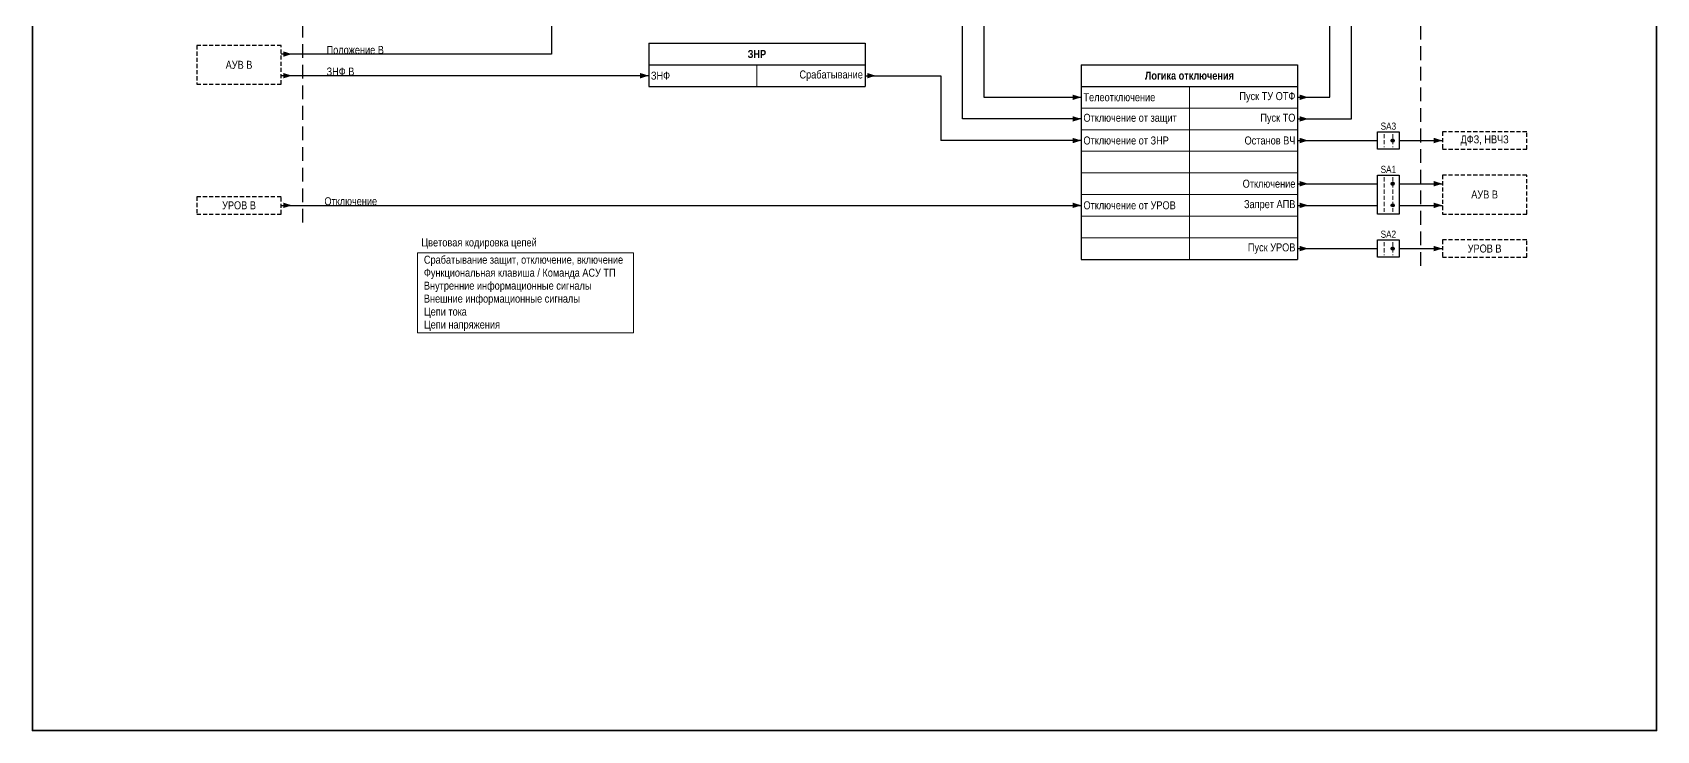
# Model space of a CAD drawing. Header units: millimetres. Extents: x -14593 to 14732, y -17400 to 5232.
# Drawn here: x 5015 to 5766, y -1128 to -805 of the extents above; entities that cross this region are included whole.
import ezdxf
from ezdxf.enums import TextEntityAlignment as Align

# ---------------------------------------------------------------- set-up
doc = ezdxf.new("R2010")
doc.units = ezdxf.units.MM
doc.linetypes.add('штриховая2', pattern=[9.525, 6.35, -3.175])
for name, color, linetype, lineweight in [('Основная', 7, 'Continuous', 30), ('Отключение_включение', 1, 'Continuous', 30), ('Тонкая', 7, 'Continuous', 18), ('Цепи внешние', 84, 'Continuous', 30), ('Цепи внутренние', 5, 'Continuous', 30), ('Цепи ТН', 200, 'Continuous', 30), ('Цепи ТТ', 23, 'Continuous', 30), ('Цепь - ФК и АСУ', 132, 'Continuous', 30), ('Штриховая', 7, 'штриховая2', 20)]:
    doc.layers.add(name, color=color, linetype=linetype, lineweight=lineweight)
doc.layers.add('Рамка', color=8, linetype='Continuous', lineweight=35, plot=False)
doc.styles.add('Narrow', font='ARIALN.TTF')
doc.styles.add('Табл дан', font='ARIALN.TTF')
doc.styles.add('Табл загол', font='ARIALNB.TTF')

# ---------------------------------------------------------------- blocks, each defined once
blk = doc.blocks.new('*T255')
at = {"layer": 'Основная', "color": 0, "linetype": 'ByBlock', "lineweight": -2, "transparency": 16777216}
for p, q in [((0, 0), (100, 0)), ((0, 0), (0, -10)), ((100, 0), (100, -10))]:
    blk.add_line(p, q, dxfattribs=at)
at = {"layer": 'Основная', "color": 0, "linetype": 'ByBlock', "lineweight": 30, "transparency": 16777216}
for p, q in [((0, -10), (100, -10)), ((0, -10), (0, -20)), ((100, -10), (100, -20)), ((0, -20), (100, -20))]:
    blk.add_line(p, q, dxfattribs=at)
at = {"layer": 'Основная', "color": 0, "linetype": 'ByBlock', "lineweight": 18, "transparency": 16777216}
blk.add_line((50, -10), (50, -20), dxfattribs=at)
at = {"layer": 'Основная', "color": 0, "transparency": 16777216, "char_height": 3.7}
for s, insert, width, attachment_point, style in [('{\\C256;ЗНР}', (50, -5), 97, 5, 'Табл загол'), ('ЗНФ', (1, -15), 48, 4, 'Табл дан'), ('Срабатывание', (99, -15), 48, 6, 'Табл дан')]:
    blk.add_mtext(s, dxfattribs=dict(at, insert=insert, width=width, attachment_point=attachment_point, style=style))
blk = doc.blocks.new('*T260')
at = {"layer": 'Основная', "color": 0, "linetype": 'ByBlock', "lineweight": -2, "transparency": 16777216}
for p, q in [((0, 0), (100, 0)), ((0, 0), (0, -10)), ((100, 0), (100, -10))]:
    blk.add_line(p, q, dxfattribs=at)
at = {"layer": 'Основная', "color": 0, "linetype": 'ByBlock', "lineweight": 30, "transparency": 16777216}
for p, q in [((0, -10), (100, -10)), ((0, -10), (0, -90)), ((100, -10), (100, -90)), ((0, -90), (100, -90))]:
    blk.add_line(p, q, dxfattribs=at)
at = {"layer": 'Основная', "color": 0, "linetype": 'ByBlock', "lineweight": 18, "transparency": 16777216}
for p, q in [((50, -10), (50, -90)), ((0, -20), (100, -20)), ((0, -30), (100, -30)), ((0, -40), (100, -40)), ((0, -50), (100, -50)), ((0, -60), (100, -60)), ((0, -70), (100, -70)), ((0, -80), (100, -80))]:
    blk.add_line(p, q, dxfattribs=at)
at = {"layer": 'Основная', "color": 0, "transparency": 16777216, "char_height": 3.7}
for s, insert, width, attachment_point, style in [('{\\C256;Логика отключения}', (50, -5), 97, 5, 'Табл загол'), ('Телеотключение', (1, -15), 48, 4, 'Табл дан'), ('Пуск ТУ ОТФ', (99, -15), 48, 6, 'Табл дан'), ('{\\C256;Отключение от защит}', (1, -25), 48, 4, 'Табл дан'), ('Пуск ТО', (99, -25), 48, 6, 'Табл дан'), ('Отключение от ЗНР', (1, -35), 48, 4, 'Табл дан'), ('Останов ВЧ', (99, -35), 48, 6, 'Табл дан'), ('Отключение', (99, -55), 48, 6, 'Табл дан'), ('Отключение от УРОВ', (1, -65), 48, 4, 'Табл дан'), ('Запрет АПВ', (99, -65), 48, 6, 'Табл дан'), ('Пуск УРОВ', (99, -85), 48, 6, 'Табл дан')]:
    blk.add_mtext(s, dxfattribs=dict(at, insert=insert, width=width, attachment_point=attachment_point, style=style))

msp = doc.modelspace()

# ---------------------------------------------------------------- hatches: boundary and pattern name
at = {"lineweight": 25, "ltscale": 0.25}
h = msp.add_hatch(color=256, dxfattribs=at)
edge = h.paths.add_edge_path()
edge.add_arc((5644, -855), 0.75, 0, 360)
h = msp.add_hatch(color=256, dxfattribs=at)
edge = h.paths.add_edge_path()
edge.add_arc((5644, -875), 0.75, 0, 360)
h = msp.add_hatch(color=256, dxfattribs=at)
edge = h.paths.add_edge_path()
edge.add_arc((5644, -885), 0.75, 0, 360)
h = msp.add_hatch(color=256, dxfattribs=at)
edge = h.paths.add_edge_path()
edge.add_arc((5644, -905), 0.75, 0, 360)

# ---------------------------------------------------------------- linework, layer by layer
for centre in [(5644, -855), (5644, -875), (5644, -885), (5644, -905)]:
    msp.add_circle(centre, 0.75, dxfattribs=at)
at = {"layer": 'Основная'}
for points in [[(5637, -851), (5647, -851), (5647, -859), (5637, -859)], [(5637, -871), (5647, -871), (5647, -889), (5637, -889)], [(5637, -901), (5647, -901), (5647, -909), (5637, -909)]]:
    msp.add_lwpolyline(points, close=True, dxfattribs=at)
at = {"layer": 'Отключение_включение', "ltscale": 0.3}
for points in [[(5455, -455), (5455, -835)], [(5445, -845), (5445, -555)], [(5625, -845), (5625, -782)], [(5400, -825), (5435, -825)], [(5455, -835), (5500, -835)], [(5500, -845), (5445, -845)], [(5600, -845), (5625, -845)], [(5500, -855), (5435, -855)], [(5600, -875), (5637, -875)], [(5647, -875), (5667, -875)]]:
    msp.add_lwpolyline(points, dxfattribs=at)
for points in [[(5405, -825, 0, 2.5, 0), (5401, -825, 0, 0, 0)], [(5500, -835, 0, 2.5, 0), (5496, -835, 0, 0, 0)], [(5500, -845, 0, 2.5, 0), (5496, -845, 0, 0, 0)], [(5605, -845, 0, 2.5, 0), (5601, -845, 0, 0, 0)], [(5500, -855, 0, 2.5, 0), (5496, -855, 0, 0, 0)], [(5605, -875, 0, 2.5, 0), (5601, -875, 0, 0, 0)], [(5667, -875, 0, 2.5, 0), (5663, -875, 0, 0, 0)], [(5135, -885, 0, 2.5, 0), (5131, -885, 0, 0, 0)], [(5500, -885, 0, 2.5, 0), (5496, -885, 0, 0, 0)]]:
    msp.add_lwpolyline(points, format="xyseb", dxfattribs=at)
at = {"layer": 'Отключение_включение'}
for points in [[(5435, -825), (5435, -855)], [(5130, -885), (5500, -885)]]:
    msp.add_lwpolyline(points, dxfattribs=at)
at = {"layer": 'Рамка', "color": 1}
msp.add_lwpolyline([(5015, -205), (5766, -205), (5766, -1128), (5015, -1128)], close=True, dxfattribs=at)
at = {"layer": 'Тонкая', "ltscale": 0.3}
msp.add_lwpolyline([(5193, -907), (5293, -907), (5293, -944), (5193, -944)], close=True, dxfattribs=at)
at = {"layer": 'Цепи внешние', "ltscale": 0.3}
for points in [[(5255, -575), (5255, -815)], [(5255, -815), (5130, -815)], [(5300, -825), (5130, -825)], [(5647, -885), (5667, -885)], [(5647, -905), (5667, -905)]]:
    msp.add_lwpolyline(points, dxfattribs=at)
at = {"layer": 'Цепи внешние', "linetype": 'штриховая2', "ltscale": 0.3}
for points in [[(5130, -811), (5091, -811), (5091, -829), (5130, -829)], [(5706, -851), (5667, -851), (5667, -859), (5706, -859)], [(5706, -871), (5667, -871), (5667, -889), (5706, -889)], [(5130, -881), (5091, -881), (5091, -889), (5130, -889)], [(5706, -901), (5667, -901), (5667, -909), (5706, -909)]]:
    msp.add_lwpolyline(points, close=True, dxfattribs=at)
at = {"layer": 'Цепи внешние', "ltscale": 0.3}
for points in [[(5135, -815, 0, 2.5, 0), (5131, -815, 0, 0, 0)], [(5135, -825, 0, 2.5, 0), (5131, -825, 0, 0, 0)], [(5300, -825, 0, 2.5, 0), (5296, -825, 0, 0, 0)], [(5667, -855, 0, 2.5, 0), (5663, -855, 0, 0, 0)], [(5667, -885, 0, 2.5, 0), (5663, -885, 0, 0, 0)], [(5667, -905, 0, 2.5, 0), (5663, -905, 0, 0, 0)]]:
    msp.add_lwpolyline(points, format="xyseb", dxfattribs=at)
at = {"layer": 'Цепи внешние'}
msp.add_lwpolyline([(5647, -855), (5667, -855)], dxfattribs=at)
at = {"layer": 'Цепи внутренние', "linetype": 'штриховая2'}
for points in [[(5140, -893), (5140, -448)], [(5657, -913), (5657, -668)]]:
    msp.add_lwpolyline(points, dxfattribs=at)
at = {"layer": 'Цепи внутренние', "ltscale": 0.3}
for points in [[(5615, -835), (5615, -792)], [(5600, -835), (5615, -835)], [(5600, -885), (5637, -885)], [(5600, -905), (5637, -905)]]:
    msp.add_lwpolyline(points, dxfattribs=at)
for points in [[(5605, -835, 0, 2.5, 0), (5601, -835, 0, 0, 0)], [(5605, -855, 0, 2.5, 0), (5601, -855, 0, 0, 0)], [(5605, -885, 0, 2.5, 0), (5601, -885, 0, 0, 0)], [(5605, -905, 0, 2.5, 0), (5601, -905, 0, 0, 0)]]:
    msp.add_lwpolyline(points, format="xyseb", dxfattribs=at)
at = {"layer": 'Цепи внутренние'}
msp.add_lwpolyline([(5600, -855), (5637, -855)], dxfattribs=at)
at = {"layer": 'Штриховая', "ltscale": 0.3}
for p, q in [((5640, -852), (5640, -858)), ((5644, -852), (5644, -858)), ((5640, -872), (5640, -888)), ((5644, -872), (5644, -888)), ((5640, -902), (5640, -908)), ((5644, -902), (5644, -908))]:
    msp.add_line(p, q, dxfattribs=at)

# ---------------------------------------------------------------- block references
for name, p in [('*T255', (5300, -810)), ('*T260', (5500, -820))]:
    msp.add_blockref(name, p)

# ---------------------------------------------------------------- texts
at = {"layer": 'Основная', "style": 'Narrow'}
for s, height, p in [('SA3', 3.3, (5642, -850)), ('SA1', 3.3, (5642, -870)), ('Цветовая кодировка цепей', 3.7, (5221.5, -904)), ('SA2', 3.3, (5642, -900))]:
    msp.add_text(s, height=height, dxfattribs=at).set_placement(p, align=Align.CENTER)
at = {"layer": 'Основная', "char_height": 3.7, "style": 'Narrow'}
for s, insert, width, attachment_point in [('АУВ В', (5110.5, -820), 39, 5), ('Положение В', (5151, -815), 65, 7), ('ЗНФ В', (5151, -825), 65, 7), ('ДФЗ, НВЧЗ', (5686.5, -855), 39, 5), ('АУВ В', (5686.5, -880), 39, 5), ('УРОВ В', (5110.5, -885), 39, 5), ('Отключение', (5150, -885), 65, 7), ('УРОВ В', (5686.5, -905), 39, 5)]:
    msp.add_mtext(s, dxfattribs=dict(at, insert=insert, width=width, attachment_point=attachment_point))
at = {"layer": 'Отключение_включение', "style": 'Narrow'}
msp.add_text('Срабатывание защит, отключение, включение', height=3.7, dxfattribs=at).set_placement((5196, -912))
at = {"layer": 'Цепи внешние', "style": 'Narrow'}
msp.add_text('Внешние информационные сигналы', height=3.7, dxfattribs=at).set_placement((5196, -930))
at = {"layer": 'Цепи внутренние', "style": 'Narrow'}
msp.add_text('Внутренние информационные сигналы', height=3.7, dxfattribs=at).set_placement((5196, -924))
at = {"layer": 'Цепи ТН', "style": 'Narrow'}
msp.add_text('Цепи напряжения', height=3.7, dxfattribs=at).set_placement((5196, -942))
at = {"layer": 'Цепи ТТ', "style": 'Narrow'}
msp.add_text('Цепи тока', height=3.7, dxfattribs=at).set_placement((5196, -936))
at = {"layer": 'Цепь - ФК и АСУ', "style": 'Narrow'}
msp.add_text('Функциональная клавиша / Команда АСУ ТП', height=3.7, dxfattribs=at).set_placement((5196, -918))

doc.saveas('drawing.dxf')
